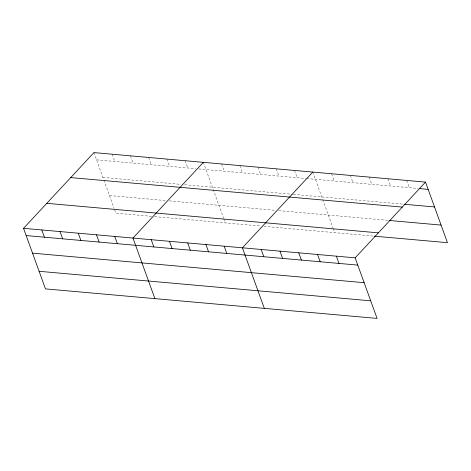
<?xml version="1.0" encoding="UTF-8"?>
<svg xmlns="http://www.w3.org/2000/svg" width="471" height="471" viewBox="0 0 471 471"><rect width="100%" height="100%" fill="white"/><g stroke="black" fill="none" stroke-linecap="round" stroke-linejoin="round"><path stroke-width="0.35" stroke-dasharray="2.35 1.77" d="M96.555 159.846L195.765 168.677M198.685 168.936L305.926 178.485M306.656 178.55L418.036 188.465M102.925 177.437L180.982 184.385M184.626 184.714L292.597 194.323M293.327 194.388L404.165 204.255M109.484 195.565L166.387 200.628M169.307 200.887L275.812 210.372M278.732 210.631L388.322 220.387M151.597 216.342L115.854 213.157L114.382 209.1M154.517 216.601L261.028 226.08M263.943 226.339L373.733 236.112M406.732 180.434L409.358 187.694M387.945 178.762L390.571 186.021M369.152 177.09L371.778 184.344M350.365 175.418L352.991 182.671M331.572 173.746L334.198 180.999M312.779 172.074L322.505 198.933M322.747 199.604L332.991 227.905M333.238 228.582L334.704 232.639M294.546 170.449L297.172 177.702M276.306 168.824L278.932 176.083M258.067 167.205L260.693 174.458M239.833 165.58L242.459 172.833M221.594 163.955L224.22 171.209M203.354 162.33L223.566 218.161M223.807 218.838L225.279 222.901M185.115 160.711L187.741 167.964M166.881 159.086L169.507 166.34M148.642 157.461L151.268 164.715M130.402 155.836L133.028 163.096M112.163 154.217L114.794 161.471M93.929 152.592L103.649 179.451M103.897 180.122L114.135 208.423"/><path stroke-width="0.71" d="M425.525 182.112L355.146 257.843L377.071 318.408L45.475 288.888L23.55 228.323L93.929 152.592L425.525 182.112L447.45 242.677L374.457 236.177M203.354 162.33L132.975 238.067L154.9 298.632M312.779 172.074L242.406 247.805L264.331 308.37M419.478 188.594L428.151 189.366M404.165 204.255L434.521 206.957M70.703 177.585L402.299 207.099M389.046 220.452L441.08 225.085M46.776 203.331L378.372 232.851M23.55 228.323L355.146 257.843M26.176 235.577L357.772 265.096M32.546 253.168L364.142 282.688M39.105 271.296L370.706 300.816M336.359 256.171L338.985 263.424M317.566 254.499L320.192 261.752M298.773 252.821L301.405 260.08M279.986 251.149L282.612 258.408M261.193 249.477L263.819 256.73M224.167 246.18L226.792 253.439M205.927 244.561L208.553 251.814M187.694 242.936L190.319 250.189M169.454 241.311L172.08 248.564M151.215 239.686L153.84 246.945M114.741 236.442L117.367 243.695M96.502 234.817L99.128 242.07M78.263 233.192L80.888 240.445M60.023 231.573L62.655 238.826M41.789 229.948L44.415 237.201"/></g></svg>
